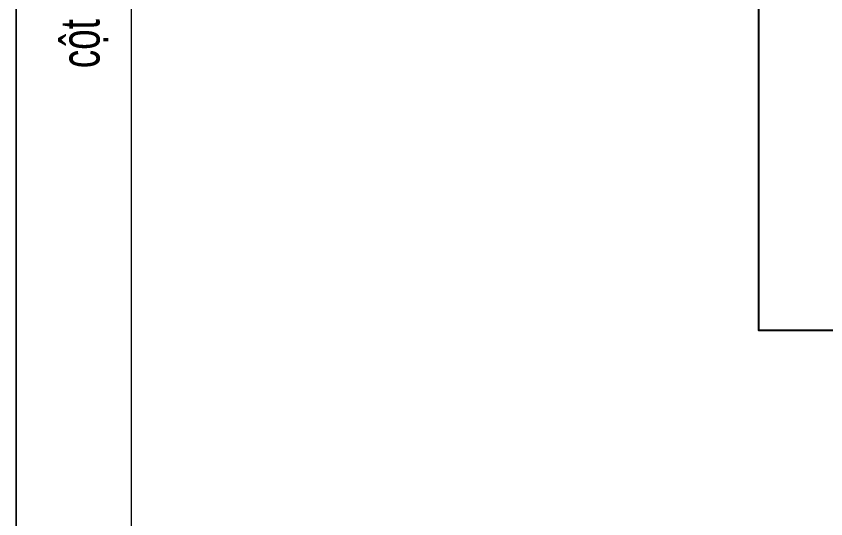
# Model space of a CAD drawing. Extents: x -1855204 to -1466800, y -1308584 to -996495.
# Drawn here: x -1855204 to -1815713, y -1150661 to -1126156 of the extents above; entities that cross this region are included whole.
import ezdxf
from ezdxf.enums import TextEntityAlignment as Align

# ---------------------------------------------------------------- set-up
doc = ezdxf.new("R2010")
doc.units = 0
doc.header["$LTSCALE"] = 150
doc.layers.get('Defpoints').update_dxf_attribs({"lineweight": 18})
for name, color, linetype, lineweight in [('KCVN-THAY', 7, 'Continuous', 25), ('LS-TEXT', 60, 'Continuous', 20), ('LS-THAY', 7, 'Continuous', 20)]:
    doc.layers.add(name, color=color, linetype=linetype, lineweight=lineweight)
doc.styles.add('KCVN-LEADER', font='vnromadi.shx', dxfattribs={"width": 0.7, "height": 4})

# ---------------------------------------------------------------- blocks, each defined once
blk = doc.blocks.new('*U4')
at = {"layer": 'KCVN-THAY', "color": 140}
blk.add_lwpolyline([(214871.76, 86966.68), (215381.8, 86966.68), (215381.8, 86579.68), (214871.76, 86579.68)], close=True, dxfattribs=at)

msp = doc.modelspace()

# ---------------------------------------------------------------- linework, layer by layer
at = {"layer": 'LS-THAY', "color": 140}
for points in [[(-1849579.6, -1013074.3), (-1855203.6, -1013074.3), (-1855203.2, -1308583.6), (-1849579.5, -1308583.6)], [(-1855203.6, -1102778.1), (-1466800.5, -1102777.6), (-1466800.3, -1153782.1), (-1855203.4, -1153782.6)]]:
    msp.add_lwpolyline(points, close=True, dxfattribs=at)

# ---------------------------------------------------------------- block references
at = {"layer": 'Defpoints', "xscale": 100, "yscale": 100, "zscale": 100}
msp.add_blockref('*U4', (-23306152.6, -9799446.6), dxfattribs=at)

# ---------------------------------------------------------------- texts
at = {"layer": 'LS-TEXT', "style": 'KCVN-LEADER', "width": 0.7}
msp.add_text('cét', height=1913.87, rotation=90, dxfattribs=at).set_placement((-1851134.8, -1127495.7), align=Align.CENTER)

doc.saveas('drawing.dxf')
